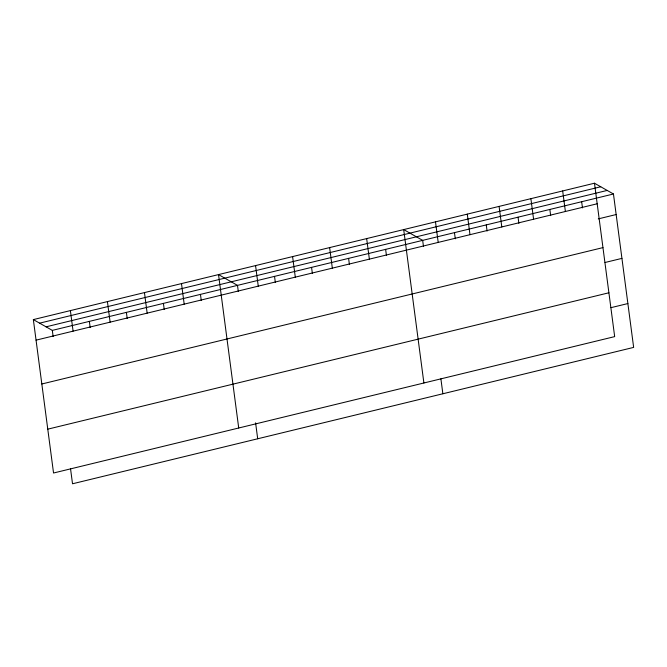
<?xml version="1.0" encoding="UTF-8"?>
<svg xmlns="http://www.w3.org/2000/svg" width="667" height="667" viewBox="0 0 667 667"><rect width="100%" height="100%" fill="white"/><g stroke="black" fill="none" stroke-linecap="round" stroke-linejoin="round"><path stroke-width="1" d="M594.48 183.217L614.674 336.618L53.543 473.011L33.35 319.601L594.48 183.217L613.457 193.989L633.65 347.399L72.52 483.783L70.552 468.834M39.611 323.161L600.742 186.768M46.065 326.822L607.195 190.437M33.35 319.601L52.326 330.382L613.457 193.989M36.051 340.153L597.19 203.768M598.274 218.884L616.158 214.541M41.829 383.992L602.96 247.607M605.036 262.49L621.927 258.379M47.774 429.164L608.904 292.78M610.989 307.662L627.88 303.552M581.657 201.717L582.466 207.887M562.681 190.945L565.391 211.497M549.858 209.446L550.667 215.616M530.89 198.674L533.592 219.226M518.059 217.175L518.876 223.345M499.091 206.403L501.792 226.955M486.268 224.904L487.077 231.074M467.292 214.132L469.993 234.684M454.469 232.633L455.278 238.803M435.493 221.861L438.202 242.413M423.478 246.532L422.67 240.362L403.693 229.59L423.895 382.991M440.895 378.823L442.863 393.763M385.634 249.366L386.443 255.528M366.658 238.594L369.368 259.138M348.599 258.362L349.408 264.532M329.631 247.59L332.333 268.142M311.564 267.367L312.381 273.537M292.596 256.595L295.298 277.138M274.529 276.371L275.346 282.533M255.561 265.599L258.262 286.143M238.311 291.537L237.494 285.368L218.526 274.596L238.719 427.997M255.594 422.836L257.695 438.778M200.459 294.372L201.276 300.534M181.491 283.6L184.192 304.144M163.423 303.377L164.24 309.538M144.456 292.596L147.157 313.148M126.388 312.373L127.205 318.543M107.42 301.601L110.122 322.153M89.361 321.377L90.17 327.539M70.385 310.605L73.087 331.149M52.326 330.382L53.135 336.543"/></g></svg>
